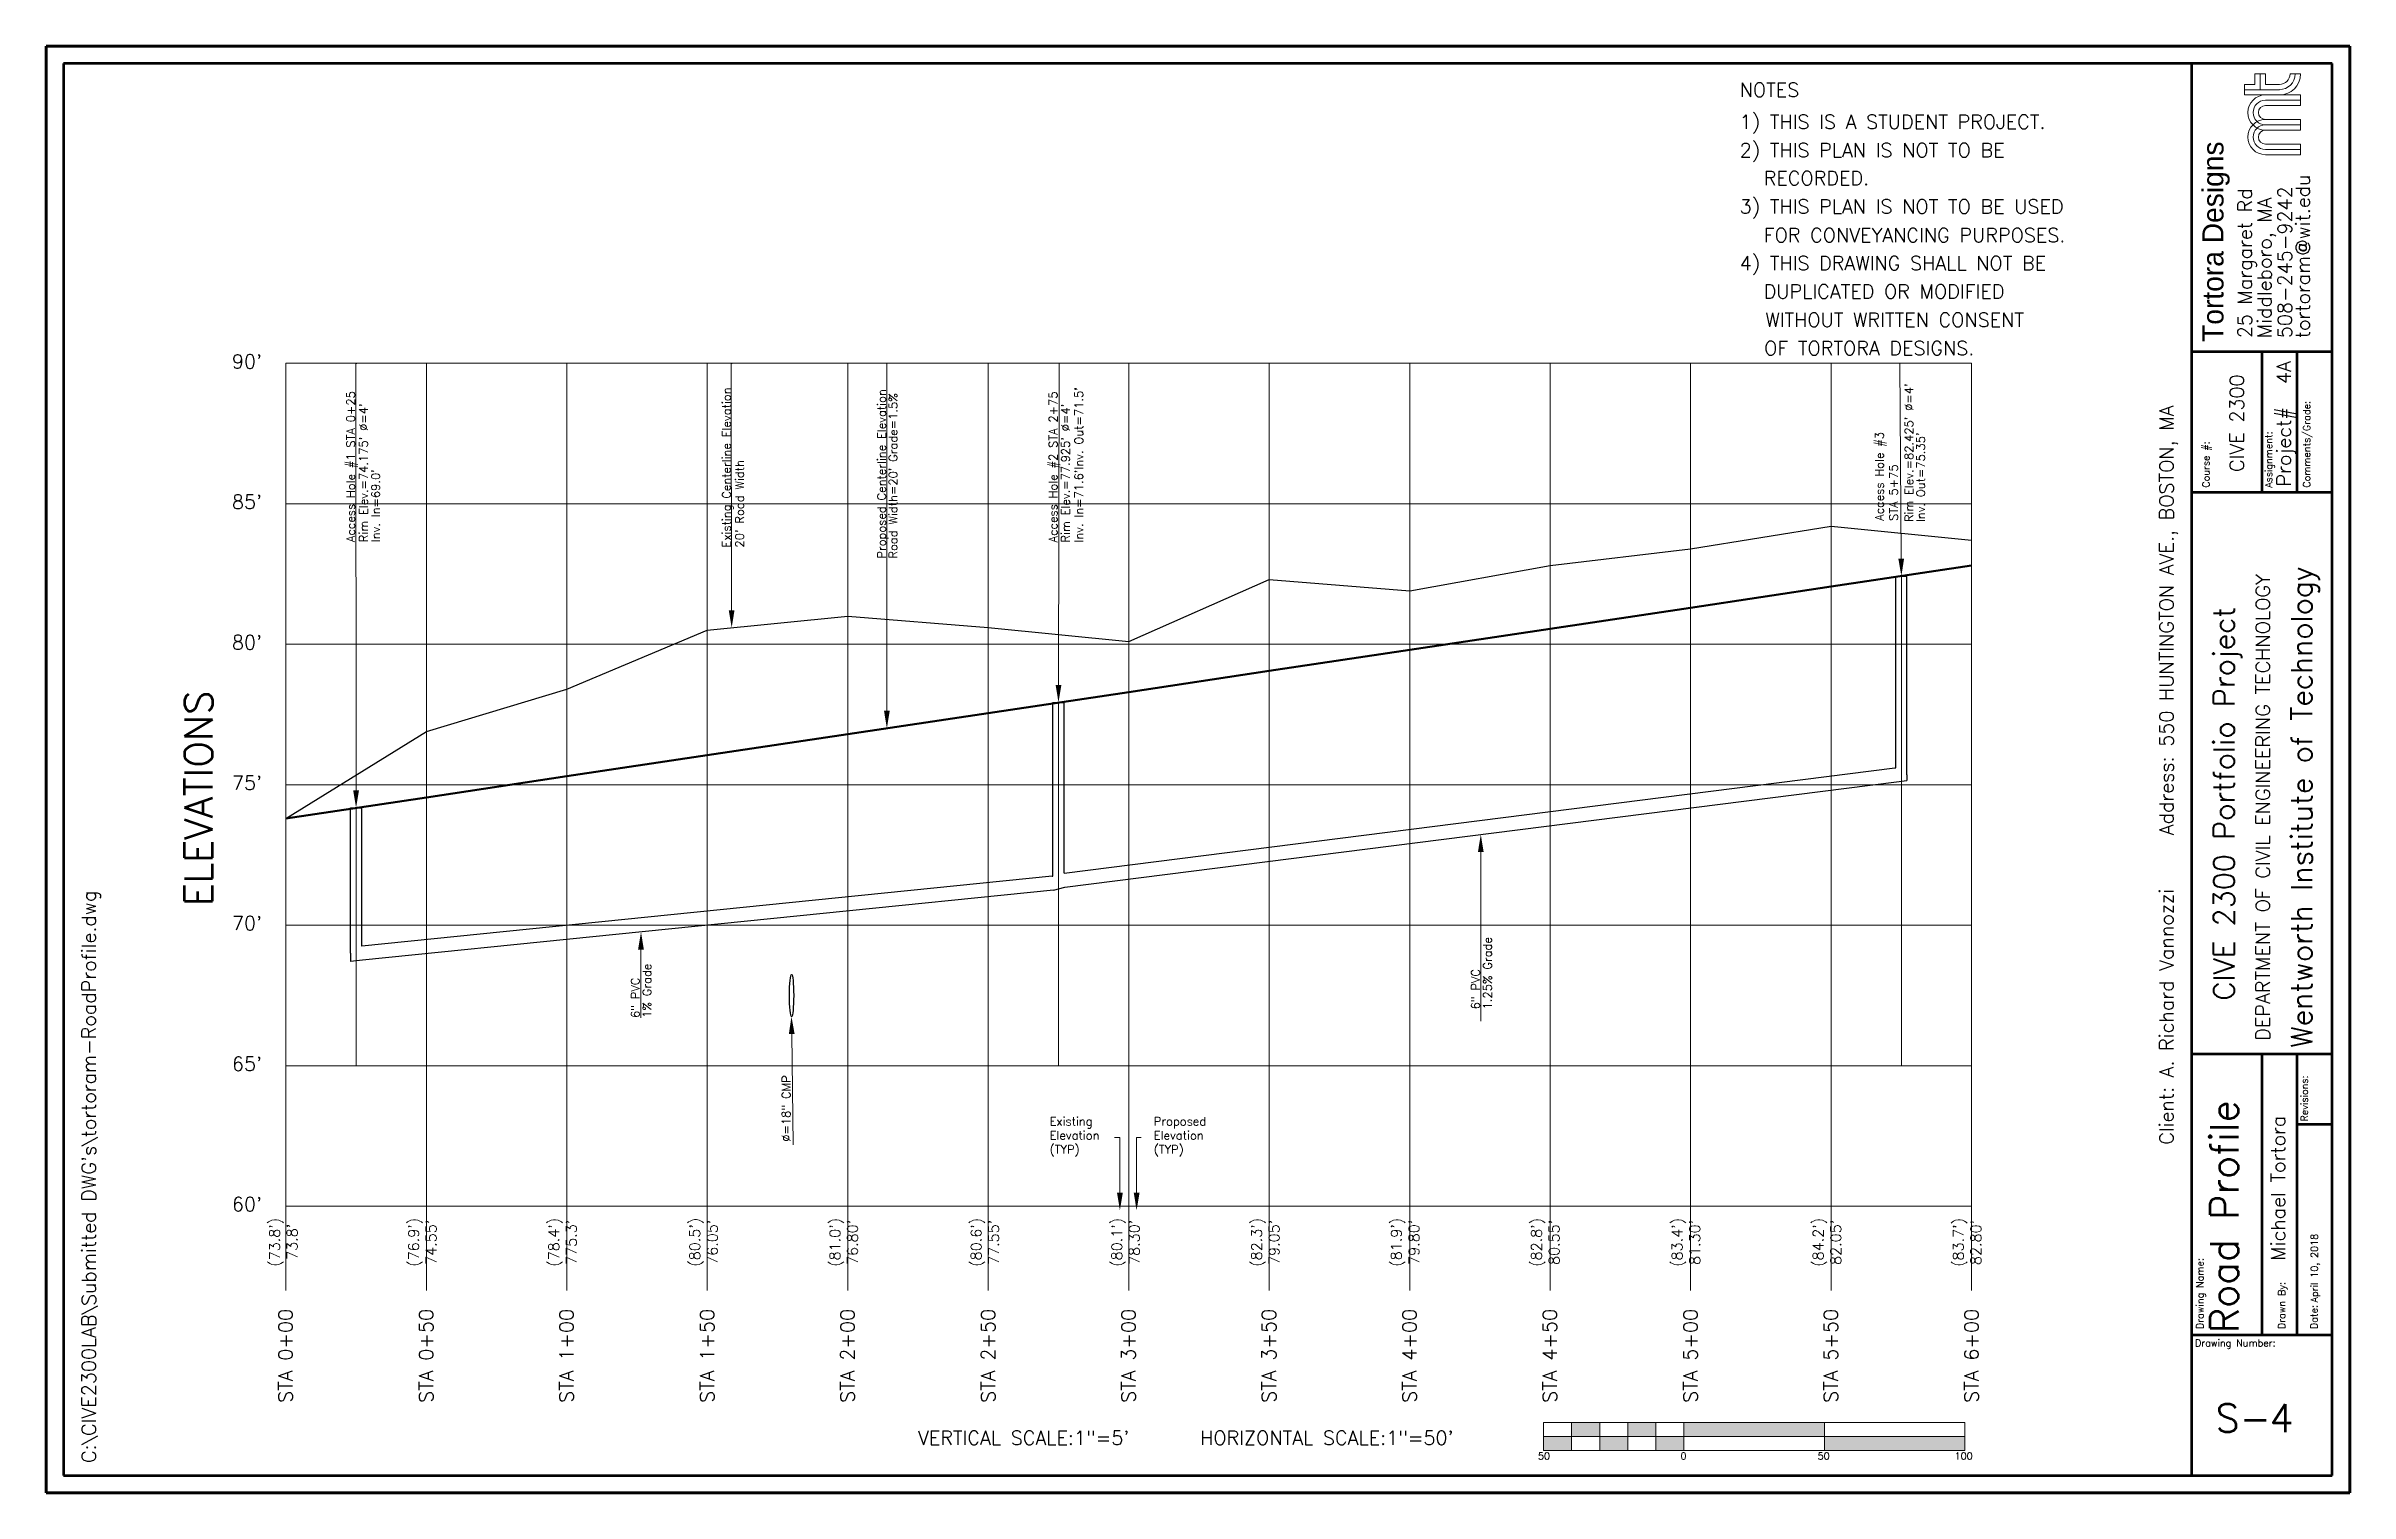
# Paper-space layout '11x17-50' of a CAD drawing. Header units: feet, sheet in inches. Extents: x 0.2 to 16.6, y 0.1 to 10.4.
# The model-space entities are those that its viewports show. They can reach past a viewport. Long polylines and large blocks are cut down to what shows.
import ezdxf
from ezdxf import colors
from ezdxf.entities.mleader import LeaderData, LeaderLine
from ezdxf.math import Vec2, Vec3

# ---------------------------------------------------------------- set-up
doc = ezdxf.new("R2010")
doc.units = ezdxf.units.FT
doc.header["$LTSCALE"] = 15
doc.header["$MEASUREMENT"] = 0
for name, pattern in [('CENTER', [2, 1.25, -0.25, 0.25, -0.25]), ('CENTER2', [1.125, 0.75, -0.125, 0.125, -0.125]), ('DASHED', [0.75, 0.5, -0.25])]:
    doc.linetypes.add(name, pattern=pattern)
for name, color, linetype, lineweight in [('8-RP-Axis Labels', 6, 'Continuous', 13), ('8-RP-Elevations', 3, 'Continuous', 13), ('8-RP-Existing', 2, 'DASHED', 30), ('8-RP-Finished', 1, 'Continuous', 50), ('8-RP-Grid Major', 7, 'Continuous', 5), ('8-RP-Grid Minor', 7, 'DASHED', 5), ('8-RP-Leaders', 3, 'Continuous', 13), ('8-RP-Scale', 5, 'Continuous', 13), ('8-RP-Sewer', 6, 'Continuous', 25), ('8-RP-SewerCenter', 6, 'CENTER', 9), ('8-TB-LOGO', 6, 'Continuous', 15), ('8-TB-MediumBorder', 4, 'Continuous', 53), ('8-TB-Text', 2, 'Continuous', 13), ('8-TB-ThickBorder', 5, 'Continuous', 80), ('8-Viewport', 2, 'Continuous', 0)]:
    doc.layers.add(name, color=color, linetype=linetype, lineweight=lineweight)
doc.layers.get('8-Viewport').freeze()
doc.styles.add('8-RP-AxisLabels', font='romans.shx', dxfattribs={"height": 0.1})
doc.styles.add('8-RP-Elevations', font='romans.shx', dxfattribs={"height": 0.075})
doc.styles.add('8-RP-Leaders', font='romans.shx', dxfattribs={"height": 0.06})
doc.styles.add('8-RP-Major Label', font='romans.shx', dxfattribs={"height": 0.2})
doc.styles.add('8-RP-Scale', font='romans.shx', dxfattribs={"height": 0.1})
doc.styles.add('8-RP-Scale-SM', font='romans.shx', dxfattribs={"height": 0.05})
doc.styles.add('8-TB-COMPANY', font='seguisbi.ttf', dxfattribs={"height": 0.15})
doc.styles.add('8-TB-LARGE-0.20', font='romans.shx', dxfattribs={"height": 0.2})
doc.styles.add('8-TB-MED-0.15', font='romans.shx', dxfattribs={"height": 0.15})
doc.styles.add('8-TB-SMALL-0.10', font='romans.shx', dxfattribs={"height": 0.1})
doc.styles.add('8-TB-VSMALL-0.05', font='romans.shx', dxfattribs={"height": 0.05})

# ---------------------------------------------------------------- blocks, each defined once
blk = doc.blocks.new('tortoram-TitleBlock-Master')
at = {"layer": '8-TB-LOGO'}
for p, q in [((15.724, 10.027), (15.649, 10.027)), ((15.649, 10.027), (15.649, 9.952)), ((15.799, 10.102), (15.724, 10.102)), ((15.724, 10.102), (15.724, 10.027)), ((15.762, 10.102), (15.762, 9.989)), ((15.799, 10.027), (15.799, 10.102)), ((15.899, 10.027), (15.799, 10.027)), ((16.049, 10.102), (15.974, 10.102)), ((15.899, 9.989), (15.649, 9.989)), ((15.649, 9.952), (15.799, 9.952)), ((16.049, 9.952), (15.799, 9.952)), ((16.049, 9.914), (15.799, 9.914)), ((16.049, 9.877), (15.799, 9.877)), ((16.049, 9.877), (16.049, 9.952)), ((16.049, 9.777), (15.799, 9.777)), ((16.049, 9.739), (15.799, 9.739)), ((16.049, 9.702), (15.799, 9.702)), ((16.049, 9.702), (16.049, 9.777)), ((16.049, 9.602), (15.799, 9.602)), ((16.049, 9.564), (15.799, 9.564)), ((16.049, 9.527), (15.799, 9.527)), ((16.049, 9.527), (16.049, 9.602))]:
    blk.add_line(p, q, dxfattribs=at)
for centre, radius, start, end in [((15.899, 10.102), 0.075, 270, 360), ((15.899, 10.102), 0.15, 270, 360), ((15.899, 10.102), 0.112, 270, 0), ((15.799, 9.827), 0.125, 90, 270), ((15.799, 9.827), 0.0875, 90, 270), ((15.799, 9.827), 0.05, 90, 270), ((15.799, 9.652), 0.125, 90, 270), ((15.799, 9.652), 0.0875, 90, 270), ((15.799, 9.652), 0.05, 90, 270)]:
    blk.add_arc(centre, radius, start, end, dxfattribs=at)
at = {"layer": '8-TB-MediumBorder'}
for p, q in [((16.275, 10.175), (0.125, 10.175)), ((0.125, 10.175), (0.125, 0.125)), ((15.275, 0.125), (15.275, 10.175)), ((16.275, 0.125), (16.275, 10.175)), ((15.275, 8.125), (16.275, 8.125)), ((15.775, 7.125), (15.775, 8.125)), ((16.025, 7.125), (16.025, 8.125)), ((15.275, 7.125), (16.275, 7.125)), ((15.275, 3.125), (16.275, 3.125)), ((15.775, 1.125), (15.775, 3.125)), ((16.025, 1.125), (16.025, 3.125)), ((16.025, 2.625), (16.275, 2.625)), ((15.275, 1.125), (16.275, 1.125)), ((0.125, 0.125), (16.275, 0.125))]:
    blk.add_line(p, q, dxfattribs=at)
at = {"layer": '8-TB-ThickBorder'}
for p, q in [((16.4, 10.3), (0, 10.3)), ((0, 10.3), (0, 0)), ((16.4, 0), (16.4, 10.3)), ((0, 0), (16.4, 0))]:
    blk.add_line(p, q, dxfattribs=at)
at = {"layer": '8-TB-Text'}
for s, height, style, p in [('NOTES', 0.1, '8-TB-SMALL-0.10', (12.056, 9.938)), ('1) THIS IS A STUDENT PROJECT.', 0.1, '8-TB-SMALL-0.10', (12.056, 9.71)), ('2) THIS PLAN IS NOT TO BE ', 0.1, '8-TB-SMALL-0.10', (12.056, 9.509)), ('   RECORDED.', 0.1, '8-TB-SMALL-0.10', (12.004, 9.309)), ('3) THIS PLAN IS NOT TO BE USED', 0.1, '8-TB-SMALL-0.10', (12.056, 9.107)), ('   FOR CONVEYANCING PURPOSES.', 0.1, '8-TB-SMALL-0.10', (12.004, 8.904)), ('4) THIS DRAWING SHALL NOT BE ', 0.1, '8-TB-SMALL-0.10', (12.056, 8.704)), ('   DUPLICATED OR MODIFIED ', 0.1, '8-TB-SMALL-0.10', (12.003, 8.502)), ('   WITHOUT WRITTEN CONSENT ', 0.1, '8-TB-SMALL-0.10', (12.014, 8.302)), ('   OF TORTORA DESIGNS.', 0.1, '8-TB-SMALL-0.10', (12.007, 8.1)), ('Drawing Number:', 0.05, '8-TB-VSMALL-0.05', (15.297, 1.042)), ('S-', 0.2, '8-TB-LARGE-0.20', (15.443, 0.433))]:
    blk.add_text(s, height=height, dxfattribs=dict(at, style=style)).set_placement(p)
for s, height, style, p in [('Tortora Designs', 0.15, '8-TB-COMPANY', (15.5, 8.194)), ('tortoram@wit.edu', 0.1, '8-TB-SMALL-0.10', (16.116, 8.221)), ('25 Margaret Rd', 0.1, '8-TB-SMALL-0.10', (15.702, 8.221)), ('Middleboro, MA', 0.1, '8-TB-SMALL-0.10', (15.842, 8.221)), ('508-245-9242', 0.1, '8-TB-SMALL-0.10', (15.987, 8.221)), ('CIVE 2300', 0.1, '8-TB-SMALL-0.10', (15.645, 7.268)), ('Client: A. Richard Vannozzi   Address: 550 HUNTINGTON AVE., BOSTON, MA', 0.1, '8-TB-SMALL-0.10', (15.145, 2.479)), ('Project#', 0.1, '8-TB-SMALL-0.10', (15.98, 7.165)), ('Comments/Grade:', 0.05, '8-TB-VSMALL-0.05', (16.117, 7.156)), ('Assignment:', 0.05, '8-TB-VSMALL-0.05', (15.848, 7.156)), ('Course #:', 0.05, '8-TB-VSMALL-0.05', (15.4, 7.156)), ('Wentworth Institute of Technology', 0.15, '8-TB-MED-0.15', (16.131, 3.169)), ('DEPARTMENT OF CIVIL ENGINEERING TECHNOLOGY', 0.1, '8-TB-SMALL-0.10', (15.831, 3.22)), ('CIVE 2300 Portfolio Project', 0.15, '8-TB-MED-0.15', (15.579, 3.506)), ('Revisions:', 0.05, '8-TB-VSMALL-0.05', (16.1, 2.644)), ('Michael Tortora', 0.1, '8-TB-SMALL-0.10', (15.939, 1.653)), ('Drawing Name:', 0.05, '8-TB-VSMALL-0.05', (15.357, 1.166)), ('Drawn By:', 0.05, '8-TB-VSMALL-0.05', (15.94, 1.166)), ('Date:', 0.05, '8-TB-VSMALL-0.05', (16.169, 1.166))]:
    blk.add_text(s, height=height, rotation=90, dxfattribs=dict(at, style=style)).set_placement(p)
for tag, p, height, style in [('P#', (15.979, 7.895), 0.1, '8-TB-SMALL-0.10'), ('DNAME', (15.606, 1.139), 0.2, '8-TB-LARGE-0.20'), ('DATE', (16.172, 1.356), 0.05, '8-TB-VSMALL-0.05'), ('FILENAME', (0.354, 0.213), 0.1, '8-TB-SMALL-0.10')]:
    blk.add_attdef(tag, p, '', height=height, rotation=90, dxfattribs=dict(at, style=style))
at = {"layer": '8-TB-Text', "style": '8-TB-LARGE-0.20'}
blk.add_attdef('S#', (15.828, 0.433), '', height=0.2, dxfattribs=at)
blk = doc.blocks.new('*U73')
at = {"layer": '8-RP-SewerCenter', "color": 0, "linetype": 'CENTER2', "transparency": 16777216}
blk.add_line((0, -139.5), (0, 34.87), dxfattribs=at)
blk = doc.blocks.new('*U74')
at = {"layer": '8-RP-SewerCenter', "color": 0, "linetype": 'CENTER2', "transparency": 16777216}
blk.add_line((0, -98.75), (0, 30.74), dxfattribs=at)
blk = doc.blocks.new('*U75')
at = {"layer": '8-RP-SewerCenter', "color": 0, "linetype": 'CENTER2', "transparency": 16777216}
blk.add_line((0, -66.5), (0, 25.37), dxfattribs=at)

msp = doc.modelspace()

# ---------------------------------------------------------------- hatches: boundary and pattern name
at = {"layer": '8-RP-Scale'}
h = msp.add_hatch(color=256, dxfattribs=at)
h.dxf.hatch_style = 1
h.paths.add_polyline_path([(547.62, -76.98), (497.62, -76.98), (497.62, -81.98), (547.62, -81.98)])
h.paths.add_polyline_path([(597.62, -81.98), (547.62, -81.98), (547.62, -86.98), (597.62, -86.98)])
h.paths.add_polyline_path([(497.62, -81.98), (487.62, -81.98), (487.62, -86.98), (497.62, -86.98)])
h.paths.add_polyline_path([(487.62, -76.98), (477.62, -76.98), (477.62, -81.98), (487.62, -81.98)])
h.paths.add_polyline_path([(477.62, -81.98), (467.62, -81.98), (467.62, -86.98), (477.62, -86.98)])
h.paths.add_polyline_path([(467.62, -76.98), (457.62, -76.98), (457.62, -81.98), (467.62, -81.98)])
h.paths.add_polyline_path([(457.62, -81.98), (447.62, -81.98), (447.62, -86.98), (457.62, -86.98)])

# ---------------------------------------------------------------- linework, layer by layer
at = {"layer": '8-RP-Existing', "flags": 128}
msp.add_lwpolyline([(0, 138), (50, 169), (100, 184), (150, 205), (200, 210), (250, 206), (300, 201), (350, 223), (400, 219), (450, 228), (500, 234), (550, 242), (600, 237)], dxfattribs=at)
at = {"layer": '8-RP-Finished', "flags": 128}
msp.add_lwpolyline([(0, 138), (50, 145.5), (100, 153), (150, 160.5), (200, 168), (250, 175.5), (300, 183), (350, 190.5), (400, 198), (450, 205.5), (500, 213), (550, 220.5), (600, 228)], dxfattribs=at)
at = {"layer": '8-RP-Grid Major'}
for p, q in [((0, -30), (0, 300)), ((0, 300), (600, 300)), ((50, -30), (50, 300)), ((100, -30), (100, 300)), ((150, -30), (150, 300)), ((200, -30), (200, 300)), ((250, -30), (250, 300)), ((300, -30), (300, 300)), ((350, -30), (350, 300)), ((400, -30), (400, 300)), ((450, -30), (450, 300)), ((500, -30), (500, 300)), ((550, -30), (550, 300)), ((600, -30), (600, 300)), ((0, 200), (600, 200)), ((0, 100), (600, 100)), ((0, 0), (600, 0))]:
    msp.add_line(p, q, dxfattribs=at)
at = {"layer": '8-RP-Grid Minor'}
for p, q in [((0, 250), (600, 250)), ((0, 150), (600, 150)), ((0, 50), (600, 50))]:
    msp.add_line(p, q, dxfattribs=at)
at = {"layer": '8-RP-Scale'}
for p, q in [((447.62, -76.98), (497.62, -76.98)), ((447.62, -76.98), (447.62, -86.98)), ((447.62, -81.98), (497.62, -81.98)), ((457.62, -76.98), (457.62, -86.98)), ((467.62, -76.98), (467.62, -86.98)), ((477.62, -76.98), (477.62, -86.98)), ((487.62, -76.98), (487.62, -86.98)), ((497.62, -76.98), (547.62, -76.98)), ((497.62, -76.98), (497.62, -86.98)), ((497.62, -81.98), (547.62, -81.98)), ((547.62, -76.98), (597.62, -76.98)), ((547.62, -86.98), (547.62, -76.98)), ((547.62, -81.98), (597.62, -81.98)), ((597.62, -76.98), (597.62, -86.98)), ((447.62, -86.98), (497.62, -86.98)), ((497.62, -86.98), (547.62, -86.98)), ((547.62, -86.98), (597.62, -86.98))]:
    msp.add_line(p, q, dxfattribs=at)
at = {"layer": '8-RP-Sewer'}
for p, q in [((573, 156.02), (573, 224.25)), ((573, 224.25), (577, 224.25)), ((577, 153.5), (577, 224.25)), ((273, 117.51), (273, 179.25)), ((273, 179.25), (277, 179.25)), ((277, 118.52), (277, 179.25)), ((277, 118.52), (572.69, 155.98)), ((572.69, 155.98), (573, 156.02)), ((277.31, 113.52), (573.31, 151.02)), ((573.31, 151.02), (577, 151.49)), ((577, 153.5), (577, 151.49)), ((23, 90), (23, 141.75)), ((23, 141.75), (27, 141.75)), ((27, 92.51), (27, 141.75)), ((272.75, 117.49), (27, 92.51)), ((272.75, 117.49), (273, 117.51)), ((273.25, 112.51), (27.25, 87.51)), ((273.25, 112.51), (277.31, 113.52)), ((23, 90), (23, 87.08)), ((27.25, 87.51), (23, 87.08))]:
    msp.add_line(p, q, dxfattribs=at)
msp.add_ellipse((180, 75), major_axis=(0, 7.5), ratio=0.1, dxfattribs=at)

# ---------------------------------------------------------------- block references
at = {"layer": '8-RP-SewerCenter', "linetype": 'CENTER2'}
for name, p in [('*U73', (575, 189.5)), ('*U74', (275, 148.63)), ('*U75', (25, 116.5))]:
    msp.add_blockref(name, p, dxfattribs=at)

# ---------------------------------------------------------------- texts
at = {"layer": '8-RP-Axis Labels', "style": '8-RP-AxisLabels'}
for s, p in [("90'", (-19.19, 298.18)), ("85'", (-19.19, 248.18)), ("80'", (-19.19, 198.18)), ("75'", (-19.19, 148.18)), ("70'", (-19.19, 98.18)), ("65'", (-19.19, 48.18)), ("60'", (-19.19, -1.82))]:
    msp.add_text(s, height=5, dxfattribs=at).set_placement(p)
at = {"layer": '8-RP-Axis Labels'}
for s, height, style, p in [('ELEVATIONS', 10, '8-RP-Major Label', (-26.11, 106.81)), ('STA 0+00', 5, '8-RP-AxisLabels', (2.42, -70)), ('STA 0+50', 5, '8-RP-AxisLabels', (52.42, -70)), ('STA 1+00', 5, '8-RP-AxisLabels', (102.42, -70)), ('STA 1+50', 5, '8-RP-AxisLabels', (152.42, -70)), ('STA 2+00', 5, '8-RP-AxisLabels', (202.42, -70)), ('STA 2+50', 5, '8-RP-AxisLabels', (252.42, -70)), ('STA 3+00', 5, '8-RP-AxisLabels', (302.42, -70)), ('STA 3+50', 5, '8-RP-AxisLabels', (352.42, -70)), ('STA 4+00', 5, '8-RP-AxisLabels', (402.42, -70)), ('STA 4+50', 5, '8-RP-AxisLabels', (452.42, -70)), ('STA 5+00', 5, '8-RP-AxisLabels', (502.42, -70)), ('STA 5+50', 5, '8-RP-AxisLabels', (552.42, -70)), ('STA 6+00', 5, '8-RP-AxisLabels', (602.42, -70))]:
    msp.add_text(s, height=height, rotation=90, dxfattribs=dict(at, style=style)).set_placement(p)
at = {"layer": '8-RP-Elevations', "char_height": 3.75, "attachment_point": 1, "rotation": 90, "style": '8-RP-Elevations'}
for s, insert in [("\\pi-0.42127;(73.8')\\P\\pi1.98944;73.8'", (-5.88, -21.12)), ("\\pi-0.42127;(76.9')\\P\\pi0.20373;74.55'", (43.6, -21.12)), ("\\pi-0.42127;(78.4')\\P\\pi0.20373;775.3'", (93.5, -21.12)), ("\\pi-0.42127;(80.5')\\P\\pi0.20373;76.05'", (143.69, -21.1)), ("\\pi-0.42127;(81.0')\\P\\pi0.20373;76.80'", (193.58, -21.14)), ("\\pi-0.42127;(80.6')\\P\\pi0.20373;77.55'", (243.82, -21.13)), ("\\pi-0.42127;(80.1')\\P\\pi0.20373;78.30'", (293.87, -21.13)), ("\\pi-0.42127;(82.3')\\P\\pi0.20373;79.05'", (343.66, -21.13)), ("\\pi-0.42127;(81.9')\\P\\pi0.20373;79.80'", (393.39, -21.11)), ("\\pi-0.42127;(82.8')\\P\\pi0.20373;80.55'", (443.28, -21.15)), ("\\pi-0.42127;(83.4')\\P\\pi0.20373;81.30'", (493.34, -21.15)), ("\\pi-0.42127;(84.2')\\P\\pi0.20373;82.05'", (543.53, -21.13)), ("\\pi-0.42127;(83.7')\\P\\pi0.20373;82.80'", (593.41, -21.17))]:
    msp.add_mtext_dynamic_manual_height_columns(s, width=17.0146, gutter_width=18.75, heights=[0], dxfattribs=dict(at, insert=insert))
at = {"layer": '8-RP-Leaders', "style": '8-RP-Leaders'}
for s, p in [('Access Hole #1 STA 0+25', (24.6, 236.33)), ('Existing Centerline Elevation', (158.34, 234.44)), ('Proposed Centerline Elevation', (213.54, 230.48)), ("Road Width=20' Grade=1.5%%%", (217.64, 230.48)), ('Access Hole #2 STA 2+75', (274.61, 236.21)), ("Inv. In=71.6'Inv. Out=71.5'", (283.74, 236.21)), ("Rim Elev.=82.425' ∅=4'", (579.19, 243.48)), ("Rim Elev.=74.175' ∅=4'", (29.15, 236.33)), ("Rim Elev.=77.925' ∅=4'", (279, 236.21)), ("Inv. Out=75.35' ", (583.38, 243.48)), ("20' Road Width", (162.99, 234.44)), ("Inv. In=69.0' ", (33.46, 236.33)), ('1.25%%% Grade', (429.19, 70.03)), ('1%%% Grade', (130, 67.02)), ('6" PVC ', (424.94, 70.03)), ('6" PVC', (125.87, 66.95)), ('%%C=18" CMP', (179.57, 22.94))]:
    msp.add_text(s, height=3, rotation=90, dxfattribs=at).set_placement(p)
at = {"layer": '8-RP-Leaders', "insert": (565.72, 243.93), "char_height": 3, "attachment_point": 1, "rotation": 90, "style": '8-RP-Leaders'}
msp.add_mtext_dynamic_manual_height_columns('Access Hole #3 STA 5+75', width=41.6185, gutter_width=50, heights=[0], dxfattribs=at)
at = {"layer": '8-RP-Scale'}
for s, height, style, p in [('VERTICAL SCALE:1"=5\'     HORIZONTAL SCALE:1"=50\'', 5, '8-RP-Scale', (225, -85)), ('50', 2.5, '8-RP-Scale-SM', (445.67, -90.23)), ('0', 2.5, '8-RP-Scale-SM', (496.38, -90.23)), ('50', 2.5, '8-RP-Scale-SM', (545.23, -90.23)), ('100', 2.5, '8-RP-Scale-SM', (593.96, -90.23))]:
    msp.add_text(s, height=height, dxfattribs=dict(at, style=style)).set_placement(p)

# ---------------------------------------------------------------- leaders
at = {"layer": '8-RP-Leaders'}
ml = msp.add_multileader_mtext('Standard', dxfattribs=at)
ml.set_content('', color=256, style='8-RP-Leaders')
ml.set_leader_properties(color=256, linetype='ByLayer', lineweight=-1)
ml.build(insert=Vec2(0, 0))
ml.multileader.update_dxf_attribs({"text_left_attachment_type": 2, "text_right_attachment_type": 2, "text_top_attachment_type": 10, "text_bottom_attachment_type": 10, "dogleg_length": 0.36, "arrow_head_size": 6.25, "scale": 50})
ctx = ml.context
ctx.base_point, ctx.scale, ctx.char_height, ctx.arrow_head_size, ctx.landing_gap_size, ctx.plane_origin = Vec3(25.23, 299.98), 50, 3, 6.25, 4.5, Vec3(25, 141.75)
ctx.left_attachment, ctx.right_attachment, ctx.top_attachment, ctx.bottom_attachment = 2, 2, 10, 10
notes = []
notes.append((ctx, [(0, (1, 1, 0), (24.87, 299.98), (1, 0), 0.36, [(0, [(25, 141.75)], 0, [])])]))
ctx.mtext.insert, ctx.mtext.flow_direction = Vec3(29.73, 301.48), 5
ml = msp.add_multileader_mtext('Standard', dxfattribs=at)
ml.set_content('', color=256, style='8-RP-Leaders')
ml.set_leader_properties(color=256, linetype='ByLayer', lineweight=-1)
ml.build(insert=Vec2(0, 0))
ml.multileader.update_dxf_attribs({"text_left_attachment_type": 2, "text_right_attachment_type": 2, "text_top_attachment_type": 10, "text_bottom_attachment_type": 10, "dogleg_length": 0.36, "arrow_head_size": 6.25, "scale": 50})
ctx = ml.context
ctx.base_point, ctx.scale, ctx.char_height, ctx.arrow_head_size, ctx.landing_gap_size, ctx.plane_origin = Vec3(158.84, 299.96), 50, 3, 6.25, 4.5, Vec3(158.68, 205.87)
ctx.left_attachment, ctx.right_attachment, ctx.top_attachment, ctx.bottom_attachment = 2, 2, 10, 10
notes.append((ctx, [(0, (1, 1, 0), (158.48, 299.96), (1, 0), 0.36, [(0, [(158.68, 205.87)], 0, [])])]))
ctx.mtext.insert, ctx.mtext.flow_direction = Vec3(163.34, 301.46), 5
ml = msp.add_multileader_mtext('Standard', dxfattribs=at)
ml.set_content('', color=256, style='8-RP-Leaders')
ml.set_leader_properties(color=256, linetype='ByLayer', lineweight=-1)
ml.build(insert=Vec2(0, 0))
ml.multileader.update_dxf_attribs({"text_left_attachment_type": 2, "text_right_attachment_type": 2, "text_top_attachment_type": 10, "text_bottom_attachment_type": 10, "dogleg_length": 0.36, "arrow_head_size": 6.25, "scale": 50})
ctx = ml.context
ctx.base_point, ctx.scale, ctx.char_height, ctx.arrow_head_size, ctx.landing_gap_size, ctx.plane_origin = Vec3(214.27, 300.04), 50, 3, 6.25, 4.5, Vec3(213.92, 170.09)
ctx.left_attachment, ctx.right_attachment, ctx.top_attachment, ctx.bottom_attachment = 2, 2, 10, 10
notes.append((ctx, [(0, (1, 1, 0), (213.91, 300.04), (1, 0), 0.36, [(0, [(213.92, 170.09)], 0, [])])]))
ctx.mtext.insert, ctx.mtext.flow_direction = Vec3(218.77, 301.54), 5
ml = msp.add_multileader_mtext('Standard', dxfattribs=at)
ml.set_content('', color=256, style='8-RP-Leaders')
ml.set_leader_properties(color=256, linetype='ByLayer', lineweight=-1)
ml.build(insert=Vec2(0, 0))
ml.multileader.update_dxf_attribs({"text_left_attachment_type": 2, "text_right_attachment_type": 2, "text_top_attachment_type": 10, "text_bottom_attachment_type": 10, "dogleg_length": 0.36, "arrow_head_size": 6.25, "scale": 50})
ctx = ml.context
ctx.base_point, ctx.scale, ctx.char_height, ctx.arrow_head_size, ctx.landing_gap_size, ctx.plane_origin = Vec3(275.58, 300.04), 50, 3, 6.25, 4.5, Vec3(275, 179.25)
ctx.left_attachment, ctx.right_attachment, ctx.top_attachment, ctx.bottom_attachment = 2, 2, 10, 10
notes.append((ctx, [(0, (1, 1, 0), (275.22, 300.04), (1, 0), 0.36, [(0, [(275, 179.25)], 0, [])])]))
ctx.mtext.insert, ctx.mtext.flow_direction = Vec3(280.08, 301.54), 5
ml = msp.add_multileader_mtext('Standard', dxfattribs=at)
ml.set_content('', color=256, style='8-RP-Leaders')
ml.set_leader_properties(color=256, linetype='ByLayer', lineweight=-1)
ml.build(insert=Vec2(0, 0))
ml.multileader.update_dxf_attribs({"text_left_attachment_type": 2, "text_right_attachment_type": 2, "text_top_attachment_type": 10, "text_bottom_attachment_type": 10, "dogleg_length": 0.36, "arrow_head_size": 6.25, "scale": 50})
ctx = ml.context
ctx.base_point, ctx.scale, ctx.char_height, ctx.arrow_head_size, ctx.landing_gap_size, ctx.plane_origin = Vec3(574.77, 300.04), 50, 3, 6.25, 4.5, Vec3(575, 224.25)
ctx.left_attachment, ctx.right_attachment, ctx.top_attachment, ctx.bottom_attachment = 2, 2, 10, 10
notes.append((ctx, [(0, (1, 1, 0), (574.41, 300.04), (1, 0), 0.36, [(0, [(575, 224.25)], 0, [])])]))
ctx.mtext.insert, ctx.mtext.flow_direction = Vec3(579.27, 301.54), 5
ml = msp.add_multileader_mtext('Standard', dxfattribs=at)
ml.set_content('', color=256, style='8-RP-Leaders')
ml.set_leader_properties(color=256, linetype='ByLayer', lineweight=-1)
ml.build(insert=Vec2(0, 0))
ml.multileader.update_dxf_attribs({"text_left_attachment_type": 2, "text_right_attachment_type": 2, "text_top_attachment_type": 10, "text_bottom_attachment_type": 10, "dogleg_length": 0.36, "arrow_head_size": 6.25, "scale": 50})
ctx = ml.context
ctx.base_point, ctx.scale, ctx.char_height, ctx.arrow_head_size, ctx.landing_gap_size, ctx.plane_origin = Vec3(425.31, 65.89), 50, 3, 6.25, 4.5, Vec3(425.31, 132.27)
ctx.left_attachment, ctx.right_attachment, ctx.top_attachment, ctx.bottom_attachment = 2, 2, 10, 10
notes.append((ctx, [(1, (1, 1, 0), (425.31, 65.89), (1, 0), 0.0000209, [(0, [(425.31, 132.27)], 0, [])])]))
ctx.mtext.insert, ctx.mtext.flow_direction = Vec3(429.81, 67.39), 5
ml = msp.add_multileader_mtext('Standard', dxfattribs=at)
ml.set_content('', color=256, style='8-RP-Leaders')
ml.set_leader_properties(color=256, linetype='ByLayer', lineweight=-1)
ml.build(insert=Vec2(0, 0))
ml.multileader.update_dxf_attribs({"text_left_attachment_type": 2, "text_right_attachment_type": 2, "text_top_attachment_type": 10, "text_bottom_attachment_type": 10, "dogleg_length": 0.36, "arrow_head_size": 6.25, "scale": 50})
ctx = ml.context
ctx.base_point, ctx.scale, ctx.char_height, ctx.arrow_head_size, ctx.landing_gap_size, ctx.plane_origin = Vec3(126.4, 67.01), 50, 3, 6.25, 4.5, Vec3(126.4, 97.59)
ctx.left_attachment, ctx.right_attachment, ctx.top_attachment, ctx.bottom_attachment = 2, 2, 10, 10
notes.append((ctx, [(1, (1, 1, 0), (126.4, 67.01), (1, 0), 0.0000424, [(0, [(126.4, 97.59)], 0, [])])]))
ctx.mtext.insert, ctx.mtext.flow_direction = Vec3(130.9, 68.51), 5
ml = msp.add_multileader_mtext('Standard', dxfattribs=at)
ml.set_content('', color=256, style='8-RP-Leaders')
ml.set_leader_properties(color=256, linetype='ByLayer', lineweight=-1)
ml.build(insert=Vec2(0, 0))
ml.multileader.update_dxf_attribs({"text_left_attachment_type": 2, "text_right_attachment_type": 2, "text_top_attachment_type": 10, "text_bottom_attachment_type": 10, "dogleg_length": 0.36, "arrow_head_size": 6.25, "scale": 50})
ctx = ml.context
ctx.base_point, ctx.scale, ctx.char_height, ctx.arrow_head_size, ctx.landing_gap_size, ctx.plane_origin = Vec3(180.61, 21.88), 50, 3, 6.25, 4.5, Vec3(179.96, 67.51)
ctx.left_attachment, ctx.right_attachment, ctx.top_attachment, ctx.bottom_attachment = 2, 2, 10, 10
notes.append((ctx, [(1, (1, 1, 0), (180.61, 21.88), (1, 0), 0.0000217, [(0, [(179.96, 67.51)], 0, [])])]))
ctx.mtext.insert, ctx.mtext.flow_direction = Vec3(185.11, 23.38), 5
ml = msp.add_multileader_mtext('Standard', dxfattribs=at)
ml.set_content('Existing\\PElevation\\P(TYP)', color=256, style='8-RP-Leaders')
ml.set_leader_properties(color=256, linetype='ByLayer', lineweight=-1)
ml.build(insert=Vec2(0, 0))
ml.multileader.update_dxf_attribs({"text_left_attachment_type": 2, "text_right_attachment_type": 2, "text_top_attachment_type": 10, "text_bottom_attachment_type": 10, "dogleg_length": 0.36, "arrow_head_size": 6.25, "scale": 50})
ctx = ml.context
ctx.base_point, ctx.scale, ctx.char_height, ctx.arrow_head_size, ctx.landing_gap_size, ctx.plane_origin = Vec3(267.34, 24.41), 50, 3, 6.25, 4.5, Vec3(296.86, -1.5)
ctx.left_attachment, ctx.right_attachment, ctx.top_attachment, ctx.bottom_attachment = 2, 2, 10, 10
notes.append((ctx, [(1, (1, 1, 0), (296.86, 24.41), (-1, 0), 1.95, [(0, [(296.86, -1.5)], 0, [])])]))
ctx.mtext.insert, ctx.mtext.flow_direction = Vec3(271.84, 31.69), 5
ml = msp.add_multileader_mtext('Standard', dxfattribs=at)
ml.set_content('Proposed \\PElevation\\P(TYP)', color=256, style='8-RP-Leaders')
ml.set_leader_properties(color=256, linetype='ByLayer', lineweight=-1)
ml.build(insert=Vec2(0, 0))
ml.multileader.update_dxf_attribs({"text_left_attachment_type": 2, "text_right_attachment_type": 2, "text_top_attachment_type": 10, "text_bottom_attachment_type": 10, "dogleg_length": 0.36, "arrow_head_size": 6.25, "scale": 50})
ctx = ml.context
ctx.base_point, ctx.scale, ctx.char_height, ctx.arrow_head_size, ctx.landing_gap_size, ctx.plane_origin = Vec3(304.43, 24.41), 50, 3, 6.25, 4.5, Vec3(302.81, -1.5)
ctx.left_attachment, ctx.right_attachment, ctx.top_attachment, ctx.bottom_attachment = 2, 2, 10, 10
notes.append((ctx, [(0, (1, 1, 0), (302.81, 24.41), (1, 0), 1.63, [(0, [(302.81, -1.5)], 0, [])])]))
ctx.mtext.insert, ctx.mtext.flow_direction = Vec3(308.93, 31.69), 5
for ctx, leaders in notes:
    for number, flags, end, landing, length, lines in leaders:
        leader = LeaderData()
        leader.index, (leader.has_last_leader_line, leader.has_dogleg_vector, leader.attachment_direction) = number, flags
        leader.last_leader_point, leader.dogleg_vector, leader.dogleg_length = Vec3(end), Vec3(landing), length
        for number, points, colour, breaks in lines:
            line = LeaderLine()
            line.index, line.vertices, line.color, line.breaks = number, Vec3.list(points), colors.encode_raw_color(colour), breaks
            leader.lines.append(line)
        ctx.leaders.append(leader)

psp = doc.layouts.new('11x17-50')

# ---------------------------------------------------------------- block references
at = {"layer": '8-RP-Leaders'}
psp.add_blockref('tortoram-TitleBlock-Master', (0.152, 0.142), dxfattribs=at).add_auto_attribs({'FILENAME': "C:\\CIVE2300LAB\\Submitted DWG's\\tortoram-RoadProfile.dwg", 'DATE': 'April 10, 2018', 'DNAME': 'Road Profile', 'P#': '4A', 'S#': '4'})

# ---------------------------------------------------------------- viewports
at = {"layer": '8-Viewport', "view_target_point": (293.184, 107.423)}
psp.add_viewport(center=(7.727, 5.167), size=(15.15, 10.05), view_center_point=(0.204, 41.745), view_height=502.5, dxfattribs=at)

doc.saveas('drawing.dxf')
